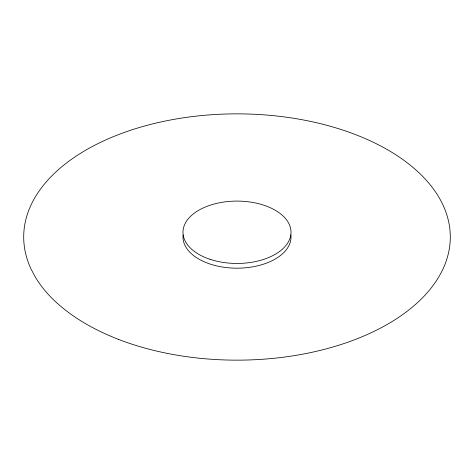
<?xml version="1.0" encoding="UTF-8"?>
<svg xmlns="http://www.w3.org/2000/svg" width="474" height="474" viewBox="0 0 474 474"><rect width="100%" height="100%" fill="white"/><g stroke="black" fill="none" stroke-linecap="round" stroke-linejoin="round"><path stroke-width="0.71" d="M290.9 234.962A54.012 31.183 0 0 1 237 268.183A54.012 31.183 0 0 1 183.1 234.962M118.494 339.396C94.243 329.916 70.928 316.97 52.276 298.573A213.3 123.145 0 0 1 35.023 276.585L30.97 268.871A213.3 123.145 0 0 1 241.651 113.884A213.3 123.145 0 0 1 440.429 274.031A213.3 123.145 0 0 1 118.494 339.396M209.994 259.278A54.012 31.183 0 0 0 291.012 232.272A54.012 31.183 0 0 0 209.994 205.266A54.012 31.183 0 0 0 209.994 259.278"/></g></svg>
